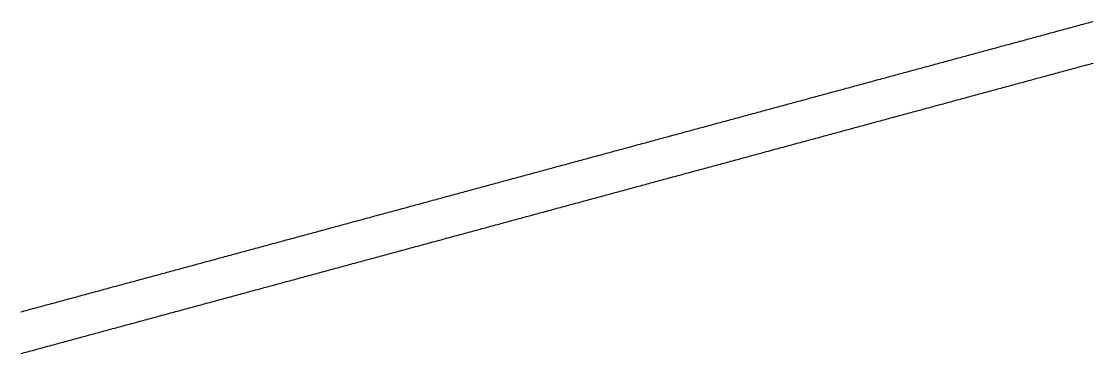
# Model space of a CAD drawing. Header units: inches. Extents: x 0 to 2523, y 0 to 1782.
# Drawn here: x 401.3 to 486.4, y 1222.4 to 1248.7 of the extents above; entities that cross this region are included whole.
import ezdxf

# ---------------------------------------------------------------- set-up
doc = ezdxf.new("R2010")
doc.units = ezdxf.units.IN
doc.header["$LTSCALE"] = 12
doc.header["$MEASUREMENT"] = 0
doc.layers.add('CA-ALGN-CNTL', color=2, linetype='Continuous')

msp = doc.modelspace()

# ---------------------------------------------------------------- linework, layer by layer
at = {"layer": 'CA-ALGN-CNTL'}
for points in [[(401.29, 1225.658), (401.425, 1225.694), (401.56, 1225.731), (401.695, 1225.767), (401.83, 1225.804), (401.965, 1225.841), (402.101, 1225.877), (402.236, 1225.914), (402.371, 1225.95), (402.506, 1225.987), (402.641, 1226.023), (402.776, 1226.06), (402.911, 1226.097), (403.046, 1226.133), (403.182, 1226.17), (403.317, 1226.206), (403.452, 1226.243), (403.587, 1226.28), (403.722, 1226.316), (403.857, 1226.353), (403.992, 1226.389), (404.128, 1226.426), (404.263, 1226.462), (404.398, 1226.499), (404.533, 1226.536), (404.668, 1226.572), (404.803, 1226.609), (404.938, 1226.645), (405.074, 1226.682), (405.209, 1226.719), (405.344, 1226.755), (405.479, 1226.792), (405.614, 1226.828), (405.749, 1226.865), (405.884, 1226.901), (406.019, 1226.938), (406.155, 1226.975), (406.29, 1227.011), (406.425, 1227.048), (406.56, 1227.084), (406.695, 1227.121), (406.83, 1227.157), (406.965, 1227.194), (407.101, 1227.231), (407.236, 1227.267), (407.371, 1227.304), (407.506, 1227.34), (407.641, 1227.377), (407.776, 1227.414), (407.911, 1227.45), (408.047, 1227.487), (408.182, 1227.523), (408.317, 1227.56), (408.452, 1227.596), (408.587, 1227.633), (408.722, 1227.67), (408.857, 1227.706), (408.992, 1227.743), (409.128, 1227.779), (409.263, 1227.816), (409.398, 1227.853), (409.533, 1227.889), (409.668, 1227.926), (409.803, 1227.962), (409.938, 1227.999), (410.074, 1228.035), (410.209, 1228.072), (410.344, 1228.109), (410.479, 1228.145), (410.614, 1228.182), (410.749, 1228.218), (410.884, 1228.255), (411.02, 1228.292), (411.155, 1228.328), (411.29, 1228.365), (411.425, 1228.401), (411.56, 1228.438), (411.695, 1228.474), (411.83, 1228.511), (411.965, 1228.548), (412.101, 1228.584), (412.236, 1228.621), (412.371, 1228.657), (412.506, 1228.694), (412.641, 1228.731), (412.776, 1228.767), (412.911, 1228.804), (413.047, 1228.84), (413.182, 1228.877), (413.317, 1228.913), (413.452, 1228.95), (413.587, 1228.987), (413.722, 1229.023), (413.857, 1229.06), (413.993, 1229.096), (414.128, 1229.133), (414.263, 1229.17), (414.398, 1229.206), (414.533, 1229.243), (414.668, 1229.279), (414.803, 1229.316), (414.938, 1229.352), (415.074, 1229.389), (415.209, 1229.426), (415.344, 1229.462), (415.479, 1229.499), (415.614, 1229.535), (415.749, 1229.572), (415.884, 1229.608), (416.02, 1229.645), (416.155, 1229.682), (416.29, 1229.718), (416.425, 1229.755), (416.56, 1229.791), (416.695, 1229.828), (416.83, 1229.865), (416.965, 1229.901), (417.101, 1229.938), (417.236, 1229.974), (417.371, 1230.011), (417.506, 1230.047), (417.641, 1230.084), (417.776, 1230.121), (417.911, 1230.157), (418.047, 1230.194), (418.182, 1230.23), (418.317, 1230.267), (418.452, 1230.304), (418.587, 1230.34), (418.722, 1230.377), (418.857, 1230.413), (418.993, 1230.45), (419.128, 1230.486), (419.263, 1230.523), (419.398, 1230.56), (419.533, 1230.596), (419.668, 1230.633), (419.803, 1230.669), (419.938, 1230.706), (420.074, 1230.743), (420.209, 1230.779), (420.344, 1230.816), (420.479, 1230.852), (420.614, 1230.889), (420.749, 1230.925), (420.884, 1230.962), (421.02, 1230.999), (421.155, 1231.035), (421.29, 1231.072), (421.425, 1231.108), (421.56, 1231.145), (421.695, 1231.182), (421.83, 1231.218), (421.966, 1231.255), (422.101, 1231.291), (422.236, 1231.328), (422.371, 1231.364), (422.506, 1231.401), (422.641, 1231.438), (422.776, 1231.474), (422.911, 1231.511), (423.047, 1231.547), (423.182, 1231.584), (423.317, 1231.62), (423.452, 1231.657), (423.587, 1231.694), (423.722, 1231.73), (423.857, 1231.767), (423.993, 1231.803), (424.128, 1231.84), (424.263, 1231.877), (424.398, 1231.913), (424.533, 1231.95), (424.668, 1231.986), (424.803, 1232.023), (424.939, 1232.059), (425.074, 1232.096), (425.209, 1232.133), (425.344, 1232.169), (425.479, 1232.206), (425.614, 1232.242), (425.749, 1232.279), (425.884, 1232.316), (426.02, 1232.352), (426.155, 1232.389), (426.29, 1232.425), (426.425, 1232.462), (426.56, 1232.498), (426.695, 1232.535), (426.83, 1232.572), (426.966, 1232.608), (427.101, 1232.645), (427.236, 1232.681), (427.371, 1232.718), (427.506, 1232.755), (427.641, 1232.791), (427.776, 1232.828), (427.912, 1232.864), (428.047, 1232.901), (428.182, 1232.937), (428.317, 1232.974), (428.452, 1233.011), (428.587, 1233.047), (428.722, 1233.084), (428.857, 1233.12), (428.993, 1233.157), (429.128, 1233.194), (429.263, 1233.23), (429.398, 1233.267), (429.533, 1233.303), (429.668, 1233.34), (429.803, 1233.376), (429.939, 1233.413), (430.074, 1233.45), (430.209, 1233.486), (430.344, 1233.523), (430.479, 1233.559), (430.614, 1233.596), (430.749, 1233.632), (430.885, 1233.669), (431.02, 1233.706), (431.155, 1233.742), (431.29, 1233.779), (431.425, 1233.815), (431.56, 1233.852), (431.695, 1233.889), (431.83, 1233.925), (431.966, 1233.962), (432.101, 1233.998), (432.236, 1234.035), (432.371, 1234.071), (432.506, 1234.108), (432.641, 1234.145), (432.776, 1234.181), (432.912, 1234.218), (433.047, 1234.254), (433.182, 1234.291), (433.317, 1234.328), (433.452, 1234.364), (433.587, 1234.401), (433.722, 1234.437), (433.858, 1234.474), (433.993, 1234.51), (434.128, 1234.547), (434.263, 1234.584), (434.398, 1234.62), (434.533, 1234.657), (434.668, 1234.693), (434.803, 1234.73), (434.939, 1234.767), (435.074, 1234.803), (435.209, 1234.84), (435.344, 1234.876), (435.479, 1234.913), (435.614, 1234.949), (435.749, 1234.986), (435.885, 1235.023), (436.02, 1235.059), (436.155, 1235.096), (436.29, 1235.132), (436.425, 1235.169), (436.56, 1235.206), (436.695, 1235.242), (436.831, 1235.279), (436.966, 1235.315), (437.101, 1235.352), (437.236, 1235.388), (437.371, 1235.425), (437.506, 1235.462), (437.641, 1235.498), (437.776, 1235.535), (437.912, 1235.571), (438.047, 1235.608), (438.182, 1235.645), (438.317, 1235.681), (438.452, 1235.718), (438.587, 1235.754), (438.722, 1235.791), (438.858, 1235.827), (438.993, 1235.864), (439.128, 1235.901), (439.263, 1235.937), (439.398, 1235.974), (439.533, 1236.01), (439.668, 1236.047), (439.803, 1236.083), (439.939, 1236.12), (440.074, 1236.157), (440.209, 1236.193), (440.344, 1236.23), (440.479, 1236.266), (440.614, 1236.303), (440.749, 1236.34), (440.885, 1236.376), (441.02, 1236.413), (441.155, 1236.449), (441.29, 1236.486), (441.425, 1236.522), (441.56, 1236.559), (441.695, 1236.596), (441.831, 1236.632), (441.966, 1236.669), (442.101, 1236.705), (442.236, 1236.742), (442.371, 1236.779), (442.506, 1236.815), (442.641, 1236.852), (442.776, 1236.888), (442.912, 1236.925), (443.047, 1236.961), (443.182, 1236.998), (443.317, 1237.035), (443.452, 1237.071), (443.587, 1237.108), (443.722, 1237.144), (443.858, 1237.181), (443.993, 1237.218), (444.128, 1237.254), (444.263, 1237.291), (444.398, 1237.327), (444.533, 1237.364), (444.668, 1237.4), (444.804, 1237.437), (444.939, 1237.474), (445.074, 1237.51), (445.209, 1237.547), (445.344, 1237.583), (445.479, 1237.62), (445.614, 1237.657), (445.749, 1237.693), (445.885, 1237.73), (446.02, 1237.766), (446.155, 1237.803), (446.29, 1237.839), (446.425, 1237.876), (446.56, 1237.913), (446.695, 1237.949), (446.831, 1237.986), (446.966, 1238.022), (447.101, 1238.059), (447.236, 1238.095), (447.371, 1238.132), (447.506, 1238.169), (447.641, 1238.205), (447.777, 1238.242), (447.912, 1238.278), (448.047, 1238.315), (448.182, 1238.352), (448.317, 1238.388), (448.452, 1238.425), (448.587, 1238.461), (448.722, 1238.498), (448.858, 1238.534), (448.993, 1238.571), (449.128, 1238.608), (449.263, 1238.644), (449.398, 1238.681), (449.533, 1238.717), (449.668, 1238.754), (449.804, 1238.791), (449.939, 1238.827), (450.074, 1238.864), (450.209, 1238.9), (450.344, 1238.937), (450.479, 1238.973), (450.614, 1239.01), (450.75, 1239.047), (450.885, 1239.083), (451.02, 1239.12), (451.155, 1239.156), (451.29, 1239.193), (451.425, 1239.23), (451.56, 1239.266), (451.695, 1239.303), (451.831, 1239.339), (451.966, 1239.376), (452.101, 1239.412), (452.236, 1239.449), (452.371, 1239.486), (452.506, 1239.522), (452.641, 1239.559), (452.777, 1239.595), (452.912, 1239.632), (453.047, 1239.669), (453.182, 1239.705), (453.317, 1239.742), (453.452, 1239.778), (453.587, 1239.815), (453.723, 1239.851), (453.858, 1239.888), (453.993, 1239.925), (454.128, 1239.961), (454.263, 1239.998), (454.398, 1240.034), (454.533, 1240.071), (454.668, 1240.107), (454.804, 1240.144), (454.939, 1240.181), (455.074, 1240.217), (455.209, 1240.254), (455.344, 1240.29), (455.479, 1240.327), (455.614, 1240.364), (455.75, 1240.4), (455.885, 1240.437), (456.02, 1240.473), (456.155, 1240.51), (456.29, 1240.546), (456.425, 1240.583), (456.56, 1240.62), (456.696, 1240.656), (456.831, 1240.693), (456.966, 1240.729), (457.101, 1240.766), (457.236, 1240.803), (457.371, 1240.839), (457.506, 1240.876), (457.641, 1240.912), (457.777, 1240.949), (457.912, 1240.985), (458.047, 1241.022), (458.182, 1241.059), (458.317, 1241.095), (458.452, 1241.132), (458.587, 1241.168), (458.723, 1241.205), (458.858, 1241.242), (458.993, 1241.278), (459.128, 1241.315), (459.263, 1241.351), (459.398, 1241.388), (459.533, 1241.424), (459.669, 1241.461), (459.804, 1241.498), (459.939, 1241.534), (460.074, 1241.571), (460.209, 1241.607), (460.344, 1241.644), (460.479, 1241.681), (460.614, 1241.717), (460.75, 1241.754), (460.885, 1241.79), (461.02, 1241.827), (461.155, 1241.863), (461.29, 1241.9), (461.425, 1241.937), (461.56, 1241.973), (461.696, 1242.01), (461.831, 1242.046), (461.966, 1242.083), (462.101, 1242.12), (462.236, 1242.156), (462.371, 1242.193), (462.506, 1242.229), (462.641, 1242.266), (462.777, 1242.302), (462.912, 1242.339), (463.047, 1242.376), (463.182, 1242.412), (463.317, 1242.449), (463.452, 1242.485), (463.587, 1242.522), (463.723, 1242.558), (463.858, 1242.595), (463.993, 1242.632), (464.128, 1242.668), (464.263, 1242.705), (464.398, 1242.741), (464.533, 1242.778), (464.669, 1242.815), (464.804, 1242.851), (464.939, 1242.888), (465.074, 1242.924), (465.209, 1242.961), (465.344, 1242.997), (465.479, 1243.034), (465.614, 1243.071), (465.75, 1243.107), (465.885, 1243.144), (466.02, 1243.18), (466.155, 1243.217), (466.29, 1243.254), (466.425, 1243.29), (466.56, 1243.327), (466.696, 1243.363), (466.831, 1243.4), (466.966, 1243.436), (467.101, 1243.473), (467.236, 1243.51), (467.371, 1243.546), (467.506, 1243.583), (467.642, 1243.619), (467.777, 1243.656), (467.912, 1243.693), (468.047, 1243.729), (468.182, 1243.766), (468.317, 1243.802), (468.452, 1243.839), (468.587, 1243.875), (468.723, 1243.912), (468.858, 1243.949), (468.993, 1243.985), (469.128, 1244.022), (469.263, 1244.058), (469.398, 1244.095), (469.533, 1244.132), (469.669, 1244.168), (469.804, 1244.205), (469.939, 1244.241), (470.074, 1244.278), (470.209, 1244.314), (470.344, 1244.351), (470.479, 1244.388), (470.615, 1244.424), (470.75, 1244.461), (470.885, 1244.497), (471.02, 1244.534), (471.155, 1244.57), (471.29, 1244.607), (471.425, 1244.644), (471.56, 1244.68), (471.696, 1244.717), (471.831, 1244.753), (471.966, 1244.79), (472.101, 1244.827), (472.236, 1244.863), (472.371, 1244.9), (472.506, 1244.936), (472.642, 1244.973), (472.777, 1245.009), (472.912, 1245.046), (473.047, 1245.083), (473.182, 1245.119), (473.317, 1245.156), (473.452, 1245.192), (473.588, 1245.229), (473.723, 1245.266), (473.858, 1245.302), (473.993, 1245.339), (474.128, 1245.375), (474.263, 1245.412), (474.398, 1245.448), (474.533, 1245.485), (474.669, 1245.522), (474.804, 1245.558), (474.939, 1245.595), (475.074, 1245.631), (475.209, 1245.668), (475.344, 1245.705), (475.479, 1245.741), (475.615, 1245.778), (475.75, 1245.814), (475.885, 1245.851), (476.02, 1245.887), (476.155, 1245.924), (476.29, 1245.961), (476.425, 1245.997), (476.561, 1246.034), (476.696, 1246.07), (476.831, 1246.107), (476.966, 1246.144), (477.101, 1246.18), (477.236, 1246.217), (477.371, 1246.253), (477.506, 1246.29), (477.642, 1246.326), (477.777, 1246.363), (477.912, 1246.4), (478.047, 1246.436), (478.182, 1246.473), (478.317, 1246.509), (478.452, 1246.546), (478.588, 1246.582), (478.723, 1246.619), (478.858, 1246.656), (478.993, 1246.692), (479.128, 1246.729), (479.263, 1246.765), (479.398, 1246.802), (479.534, 1246.839), (479.669, 1246.875), (479.804, 1246.912), (479.939, 1246.948), (480.074, 1246.985), (480.209, 1247.021), (480.344, 1247.058), (480.479, 1247.095), (480.615, 1247.131), (480.75, 1247.168), (480.885, 1247.204), (481.02, 1247.241), (481.155, 1247.278), (481.29, 1247.314), (481.425, 1247.351), (481.561, 1247.387), (481.696, 1247.424), (481.831, 1247.46), (481.966, 1247.497), (482.101, 1247.534), (482.236, 1247.57), (482.371, 1247.607), (482.507, 1247.643), (482.642, 1247.68), (482.777, 1247.717), (482.912, 1247.753), (483.047, 1247.79), (483.182, 1247.826), (483.317, 1247.863), (483.452, 1247.899), (483.588, 1247.936), (483.723, 1247.973), (483.858, 1248.009), (483.993, 1248.046), (484.128, 1248.082), (484.263, 1248.119), (484.398, 1248.156), (484.534, 1248.192), (484.669, 1248.229), (484.804, 1248.265), (484.939, 1248.302), (485.074, 1248.338), (485.209, 1248.375), (485.344, 1248.412), (485.479, 1248.448), (485.615, 1248.485), (485.75, 1248.521), (485.885, 1248.558), (486.02, 1248.595), (486.155, 1248.631), (486.29, 1248.668), (486.425, 1248.704)], [(401.292, 1222.351), (401.427, 1222.388), (401.562, 1222.424), (401.697, 1222.461), (401.832, 1222.498), (401.967, 1222.534), (402.103, 1222.571), (402.238, 1222.607), (402.373, 1222.644), (402.508, 1222.681), (402.643, 1222.717), (402.778, 1222.754), (402.913, 1222.79), (403.048, 1222.827), (403.184, 1222.863), (403.319, 1222.9), (403.454, 1222.937), (403.589, 1222.973), (403.724, 1223.01), (403.859, 1223.046), (403.994, 1223.083), (404.13, 1223.12), (404.265, 1223.156), (404.4, 1223.193), (404.535, 1223.229), (404.657, 1223.262), (404.67, 1223.266), (404.805, 1223.302), (404.846, 1223.313), (404.94, 1223.339), (405.076, 1223.376), (405.211, 1223.412), (405.346, 1223.449), (405.346, 1223.449), (405.481, 1223.485), (405.616, 1223.522), (405.751, 1223.558), (405.886, 1223.595), (406.021, 1223.632), (406.157, 1223.668), (406.292, 1223.705), (406.427, 1223.741), (406.562, 1223.778), (406.697, 1223.815), (406.832, 1223.851), (406.967, 1223.888), (407.103, 1223.924), (407.238, 1223.961), (407.373, 1223.997), (407.508, 1224.034), (407.643, 1224.071), (407.778, 1224.107), (407.913, 1224.144), (408.049, 1224.18), (408.184, 1224.217), (408.319, 1224.254), (408.454, 1224.29), (408.589, 1224.327), (408.724, 1224.363), (408.859, 1224.4), (408.994, 1224.436), (409.13, 1224.473), (409.265, 1224.51), (409.4, 1224.546), (409.535, 1224.583), (409.67, 1224.619), (409.805, 1224.656), (409.94, 1224.693), (410.076, 1224.729), (410.211, 1224.766), (410.346, 1224.802), (410.481, 1224.839), (410.616, 1224.875), (410.751, 1224.912), (410.886, 1224.949), (411.022, 1224.985), (411.157, 1225.022), (411.292, 1225.058), (411.427, 1225.095), (411.562, 1225.132), (411.697, 1225.168), (411.832, 1225.205), (411.967, 1225.241), (412.103, 1225.278), (412.238, 1225.314), (412.373, 1225.351), (412.508, 1225.388), (412.643, 1225.424), (412.778, 1225.461), (412.913, 1225.497), (413.049, 1225.534), (413.184, 1225.571), (413.319, 1225.607), (413.454, 1225.644), (413.589, 1225.68), (413.724, 1225.717), (413.859, 1225.753), (413.995, 1225.79), (414.13, 1225.827), (414.265, 1225.863), (414.4, 1225.9), (414.535, 1225.936), (414.67, 1225.973), (414.805, 1226.009), (414.94, 1226.046), (415.076, 1226.083), (415.211, 1226.119), (415.346, 1226.156), (415.481, 1226.192), (415.616, 1226.229), (415.751, 1226.266), (415.886, 1226.302), (416.022, 1226.339), (416.157, 1226.375), (416.292, 1226.412), (416.427, 1226.448), (416.562, 1226.485), (416.697, 1226.522), (416.832, 1226.558), (416.968, 1226.595), (417.103, 1226.631), (417.238, 1226.668), (417.373, 1226.705), (417.508, 1226.741), (417.643, 1226.778), (417.778, 1226.814), (417.913, 1226.851), (418.049, 1226.887), (418.184, 1226.924), (418.319, 1226.961), (418.454, 1226.997), (418.589, 1227.034), (418.724, 1227.07), (418.859, 1227.107), (418.995, 1227.144), (419.13, 1227.18), (419.265, 1227.217), (419.4, 1227.253), (419.535, 1227.29), (419.67, 1227.326), (419.805, 1227.363), (419.941, 1227.4), (420.076, 1227.436), (420.211, 1227.473), (420.346, 1227.509), (420.481, 1227.546), (420.616, 1227.583), (420.751, 1227.619), (420.886, 1227.656), (421.022, 1227.692), (421.157, 1227.729), (421.292, 1227.765), (421.427, 1227.802), (421.562, 1227.839), (421.697, 1227.875), (421.832, 1227.912), (421.968, 1227.948), (422.103, 1227.985), (422.238, 1228.021), (422.373, 1228.058), (422.508, 1228.095), (422.643, 1228.131), (422.778, 1228.168), (422.914, 1228.204), (423.049, 1228.241), (423.184, 1228.278), (423.319, 1228.314), (423.454, 1228.351), (423.589, 1228.387), (423.724, 1228.424), (423.859, 1228.46), (423.995, 1228.497), (424.13, 1228.534), (424.265, 1228.57), (424.4, 1228.607), (424.535, 1228.643), (424.67, 1228.68), (424.805, 1228.717), (424.941, 1228.753), (425.076, 1228.79), (425.211, 1228.826), (425.346, 1228.863), (425.481, 1228.899), (425.616, 1228.936), (425.751, 1228.973), (425.886, 1229.009), (426.022, 1229.046), (426.157, 1229.082), (426.292, 1229.119), (426.427, 1229.156), (426.562, 1229.192), (426.697, 1229.229), (426.832, 1229.265), (426.968, 1229.302), (427.103, 1229.338), (427.238, 1229.375), (427.373, 1229.412), (427.508, 1229.448), (427.643, 1229.485), (427.778, 1229.521), (427.914, 1229.558), (428.049, 1229.595), (428.184, 1229.631), (428.319, 1229.668), (428.454, 1229.704), (428.589, 1229.741), (428.724, 1229.777), (428.859, 1229.814), (428.995, 1229.851), (429.13, 1229.887), (429.265, 1229.924), (429.4, 1229.96), (429.535, 1229.997), (429.67, 1230.033), (429.805, 1230.07), (429.941, 1230.107), (430.076, 1230.143), (430.211, 1230.18), (430.346, 1230.216), (430.481, 1230.253), (430.616, 1230.29), (430.751, 1230.326), (430.887, 1230.363), (431.022, 1230.399), (431.157, 1230.436), (431.292, 1230.472), (431.427, 1230.509), (431.562, 1230.546), (431.697, 1230.582), (431.832, 1230.619), (431.968, 1230.655), (432.103, 1230.692), (432.238, 1230.729), (432.373, 1230.765), (432.508, 1230.802), (432.643, 1230.838), (432.778, 1230.875), (432.914, 1230.911), (433.049, 1230.948), (433.184, 1230.985), (433.319, 1231.021), (433.454, 1231.058), (433.589, 1231.094), (433.724, 1231.131), (433.86, 1231.168), (433.995, 1231.204), (434.13, 1231.241), (434.265, 1231.277), (434.4, 1231.314), (434.535, 1231.35), (434.67, 1231.387), (434.805, 1231.424), (434.941, 1231.46), (435.076, 1231.497), (435.211, 1231.533), (435.346, 1231.57), (435.481, 1231.607), (435.616, 1231.643), (435.751, 1231.68), (435.887, 1231.716), (436.022, 1231.753), (436.157, 1231.789), (436.292, 1231.826), (436.427, 1231.863), (436.562, 1231.899), (436.697, 1231.936), (436.833, 1231.972), (436.968, 1232.009), (437.103, 1232.046), (437.238, 1232.082), (437.373, 1232.119), (437.508, 1232.155), (437.643, 1232.192), (437.778, 1232.228), (437.914, 1232.265), (438.049, 1232.302), (438.184, 1232.338), (438.319, 1232.375), (438.454, 1232.411), (438.589, 1232.448), (438.724, 1232.484), (438.86, 1232.521), (438.995, 1232.558), (439.13, 1232.594), (439.265, 1232.631), (439.4, 1232.667), (439.535, 1232.704), (439.67, 1232.741), (439.806, 1232.777), (439.941, 1232.814), (440.076, 1232.85), (440.211, 1232.887), (440.346, 1232.923), (440.481, 1232.96), (440.616, 1232.997), (440.751, 1233.033), (440.887, 1233.07), (441.022, 1233.106), (441.157, 1233.143), (441.292, 1233.18), (441.427, 1233.216), (441.562, 1233.253), (441.697, 1233.289), (441.833, 1233.326), (441.968, 1233.362), (442.103, 1233.399), (442.238, 1233.436), (442.373, 1233.472), (442.508, 1233.509), (442.643, 1233.545), (442.779, 1233.582), (442.914, 1233.619), (443.049, 1233.655), (443.184, 1233.692), (443.319, 1233.728), (443.454, 1233.765), (443.589, 1233.801), (443.724, 1233.838), (443.86, 1233.875), (443.995, 1233.911), (444.13, 1233.948), (444.265, 1233.984), (444.4, 1234.021), (444.535, 1234.058), (444.67, 1234.094), (444.806, 1234.131), (444.941, 1234.167), (445.076, 1234.204), (445.211, 1234.24), (445.346, 1234.277), (445.481, 1234.314), (445.616, 1234.35), (445.752, 1234.387), (445.887, 1234.423), (446.022, 1234.46), (446.157, 1234.496), (446.292, 1234.533), (446.427, 1234.57), (446.562, 1234.606), (446.697, 1234.643), (446.833, 1234.679), (446.968, 1234.716), (447.103, 1234.753), (447.238, 1234.789), (447.373, 1234.826), (447.441, 1234.844), (447.508, 1234.862), (447.643, 1234.899), (447.779, 1234.935), (447.914, 1234.972), (448.049, 1235.009), (448.184, 1235.045), (448.319, 1235.082), (448.454, 1235.118), (448.589, 1235.155), (448.724, 1235.192), (448.86, 1235.228), (448.995, 1235.265), (449.13, 1235.301), (449.265, 1235.338), (449.4, 1235.374), (449.535, 1235.411), (449.67, 1235.448), (449.806, 1235.484), (449.941, 1235.521), (450.076, 1235.557), (450.211, 1235.594), (450.346, 1235.631), (450.481, 1235.667), (450.616, 1235.704), (450.752, 1235.74), (450.887, 1235.777), (451.022, 1235.813), (451.157, 1235.85), (451.292, 1235.887), (451.427, 1235.923), (451.562, 1235.96), (451.697, 1235.996), (451.833, 1236.033), (451.968, 1236.07), (452.103, 1236.106), (452.238, 1236.143), (452.373, 1236.179), (452.508, 1236.216), (452.643, 1236.252), (452.779, 1236.289), (452.914, 1236.326), (453.049, 1236.362), (453.184, 1236.399), (453.319, 1236.435), (453.454, 1236.472), (453.589, 1236.508), (453.725, 1236.545), (453.86, 1236.582), (453.995, 1236.618), (454.13, 1236.655), (454.265, 1236.691), (454.4, 1236.728), (454.535, 1236.765), (454.67, 1236.801), (454.806, 1236.838), (454.941, 1236.874), (455.076, 1236.911), (455.211, 1236.947), (455.346, 1236.984), (455.481, 1237.021), (455.616, 1237.057), (455.752, 1237.094), (455.887, 1237.13), (456.022, 1237.167), (456.157, 1237.204), (456.292, 1237.24), (456.427, 1237.277), (456.562, 1237.313), (456.698, 1237.35), (456.833, 1237.386), (456.968, 1237.423), (457.103, 1237.46), (457.238, 1237.496), (457.373, 1237.533), (457.508, 1237.569), (457.643, 1237.606), (457.779, 1237.643), (457.914, 1237.679), (458.049, 1237.716), (458.184, 1237.752), (458.319, 1237.789), (458.454, 1237.825), (458.589, 1237.862), (458.725, 1237.899), (458.86, 1237.935), (458.995, 1237.972), (459.13, 1238.008), (459.265, 1238.045), (459.4, 1238.082), (459.535, 1238.118), (459.671, 1238.155), (459.806, 1238.191), (459.941, 1238.228), (460.076, 1238.264), (460.211, 1238.301), (460.346, 1238.338), (460.481, 1238.374), (460.616, 1238.411), (460.752, 1238.447), (460.887, 1238.484), (461.022, 1238.521), (461.157, 1238.557), (461.292, 1238.594), (461.427, 1238.63), (461.562, 1238.667), (461.698, 1238.703), (461.833, 1238.74), (461.968, 1238.777), (462.103, 1238.813), (462.238, 1238.85), (462.373, 1238.886), (462.508, 1238.923), (462.644, 1238.959), (462.779, 1238.996), (462.914, 1239.033), (463.049, 1239.069), (463.184, 1239.106), (463.319, 1239.142), (463.454, 1239.179), (463.589, 1239.216), (463.725, 1239.252), (463.86, 1239.289), (463.995, 1239.325), (464.13, 1239.362), (464.265, 1239.398), (464.4, 1239.435), (464.535, 1239.472), (464.671, 1239.508), (464.806, 1239.545), (464.941, 1239.581), (465.076, 1239.618), (465.211, 1239.655), (465.346, 1239.691), (465.481, 1239.728), (465.617, 1239.764), (465.752, 1239.801), (465.887, 1239.837), (466.022, 1239.874), (466.157, 1239.911), (466.292, 1239.947), (466.427, 1239.984), (466.562, 1240.02), (466.698, 1240.057), (466.833, 1240.094), (466.968, 1240.13), (467.103, 1240.167), (467.238, 1240.203), (467.373, 1240.24), (467.508, 1240.276), (467.644, 1240.313), (467.779, 1240.35), (467.914, 1240.386), (468.049, 1240.423), (468.184, 1240.459), (468.319, 1240.496), (468.454, 1240.533), (468.59, 1240.569), (468.725, 1240.606), (468.86, 1240.642), (468.995, 1240.679), (469.13, 1240.715), (469.265, 1240.752), (469.4, 1240.789), (469.535, 1240.825), (469.671, 1240.862), (469.806, 1240.898), (469.941, 1240.935), (470.076, 1240.971), (470.211, 1241.008), (470.346, 1241.045), (470.481, 1241.081), (470.617, 1241.118), (470.752, 1241.154), (470.887, 1241.191), (471.022, 1241.228), (471.157, 1241.264), (471.292, 1241.301), (471.427, 1241.337), (471.562, 1241.374), (471.698, 1241.41), (471.833, 1241.447), (471.968, 1241.484), (472.103, 1241.52), (472.238, 1241.557), (472.373, 1241.593), (472.508, 1241.63), (472.644, 1241.667), (472.779, 1241.703), (472.914, 1241.74), (473.049, 1241.776), (473.184, 1241.813), (473.319, 1241.849), (473.454, 1241.886), (473.59, 1241.923), (473.725, 1241.959), (473.86, 1241.996), (473.995, 1242.032), (474.13, 1242.069), (474.265, 1242.106), (474.4, 1242.142), (474.535, 1242.179), (474.671, 1242.215), (474.806, 1242.252), (474.941, 1242.288), (475.076, 1242.325), (475.211, 1242.362), (475.346, 1242.398), (475.481, 1242.435), (475.617, 1242.471), (475.752, 1242.508), (475.887, 1242.545), (476.022, 1242.581), (476.157, 1242.618), (476.292, 1242.654), (476.427, 1242.691), (476.563, 1242.727), (476.698, 1242.764), (476.833, 1242.801), (476.968, 1242.837), (477.103, 1242.874), (477.238, 1242.91), (477.373, 1242.947), (477.508, 1242.983), (477.644, 1243.02), (477.779, 1243.057), (477.914, 1243.093), (478.049, 1243.13), (478.184, 1243.166), (478.319, 1243.203), (478.454, 1243.24), (478.59, 1243.276), (478.725, 1243.313), (478.86, 1243.349), (478.995, 1243.386), (479.13, 1243.422), (479.265, 1243.459), (479.4, 1243.496), (479.536, 1243.532), (479.671, 1243.569), (479.806, 1243.605), (479.941, 1243.642), (480.076, 1243.679), (480.211, 1243.715), (480.346, 1243.752), (480.481, 1243.788), (480.617, 1243.825), (480.752, 1243.861), (480.887, 1243.898), (481.022, 1243.935), (481.157, 1243.971), (481.292, 1244.008), (481.427, 1244.044), (481.563, 1244.081), (481.698, 1244.118), (481.833, 1244.154), (481.968, 1244.191), (482.103, 1244.227), (482.238, 1244.264), (482.373, 1244.3), (482.509, 1244.337), (482.644, 1244.374), (482.779, 1244.41), (482.914, 1244.447), (483.049, 1244.483), (483.184, 1244.52), (483.319, 1244.557), (483.454, 1244.593), (483.59, 1244.63), (483.725, 1244.666), (483.86, 1244.703), (483.995, 1244.739), (484.13, 1244.776), (484.265, 1244.813), (484.4, 1244.849), (484.536, 1244.886), (484.671, 1244.922), (484.806, 1244.959), (484.941, 1244.996), (485.076, 1245.032), (485.211, 1245.069), (485.346, 1245.105), (485.482, 1245.142), (485.617, 1245.178), (485.752, 1245.215), (485.887, 1245.252), (486.022, 1245.288), (486.157, 1245.325), (486.292, 1245.361), (486.427, 1245.398)]]:
    msp.add_lwpolyline(points, dxfattribs=at)

doc.saveas('drawing.dxf')
